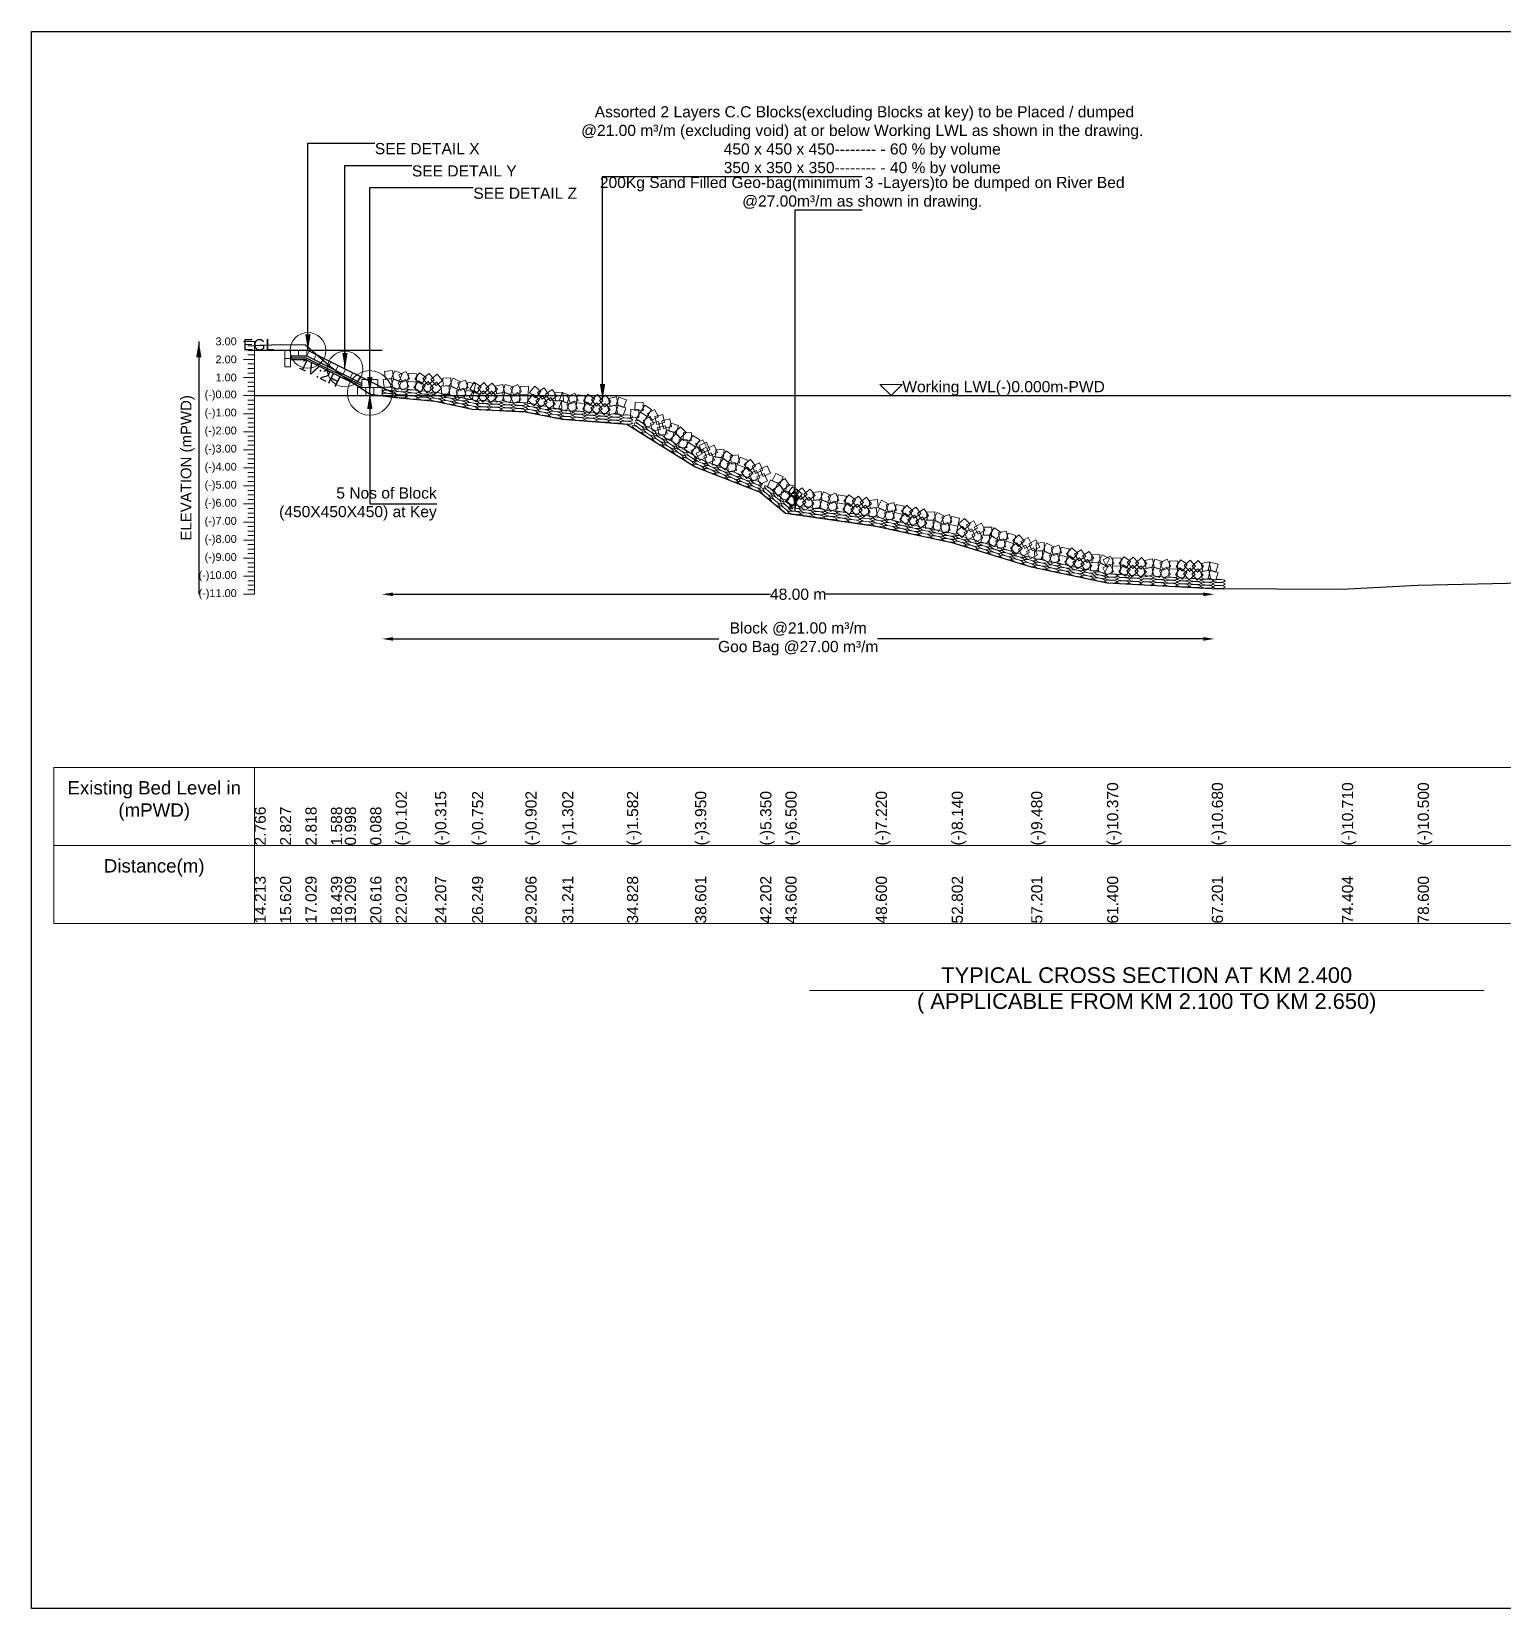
# Model space of a CAD drawing. Header units: inches. Extents: x 89000 to 380017, y -7071 to 0.
# Drawn here: x 175000 to 181595, y -7071 to 0 of the extents above; entities that cross this region are included whole.
import ezdxf

# ---------------------------------------------------------------- set-up
doc = ezdxf.new("R2010")
doc.units = ezdxf.units.IN
doc.header["$LTSCALE"] = 7
doc.header["$MEASUREMENT"] = 0
for name, color, linetype, lineweight in [('Cross section Data Border', 7, 'Continuous', 9), ('Cross Section Labels', 7, 'Continuous', 9), ('Existing_Bed_Level for Xsection', 7, 'Continuous', 25), ('Long Section Labels', 7, 'Continuous', 9)]:
    doc.layers.add(name, color=color, linetype=linetype, lineweight=lineweight)
doc.styles.get("Standard").update_dxf_attribs({"font": 'arial.ttf'})
doc.dimstyles.new('Appron Lebeling Style', dxfattribs={"dimtxt": 50, "dimasz": 50, "dimexe": 0.18, "dimexo": 0.0625, "dimgap": 0.09, "dimtad": 0, "dimtih": 1, "dimtoh": 1, "dimdec": 4, "dimzin": 0, "dimdsep": 46, "dimtxsty": 'Standard', "dimcen": 0.09, "dimse1": 1, "dimse2": 1, "dimadec": 0, "dimazin": 0, "dimtfac": 1, "dimtdec": 4, "dimtofl": 0, "dimtmove": 0, "dimatfit": 3, "dimfxl": 1, "dimtolj": 1, "dimtzin": 0, "dimarcsym": 0})
doc.dimstyles.get("Standard").update_dxf_attribs({"dimtxt": 0.18, "dimasz": 0.18, "dimexe": 0.18, "dimexo": 0.0625, "dimgap": 0.09, "dimtad": 0, "dimtih": 1, "dimtoh": 1, "dimdec": 4, "dimzin": 0, "dimdsep": 46, "dimtxsty": 'Standard', "dimcen": 0.09, "dimadec": 0, "dimazin": 0, "dimtfac": 1, "dimtdec": 4, "dimtofl": 0, "dimtmove": 0, "dimatfit": 3, "dimfxl": 1, "dimtolj": 1, "dimtzin": 0, "dimarcsym": 0})

# ---------------------------------------------------------------- blocks, each defined once
blk = doc.blocks.new('*D1')
at = {"layer": 'Cross Section Labels', "color": 0, "lineweight": -2, "transparency": 16777216}
for p, q in [((176621.4, -2523.5), (178313.8, -2523.5)), ((180253.4, -2523.5), (178561, -2523.5))]:
    blk.add_line(p, q, dxfattribs=at)
at = {"layer": 'Cross Section Labels', "color": 0, "transparency": 16777216}
for points in [[(176621.4, -2515.2), (176621.4, -2531.8), (176571.4, -2523.5)], [(180253.4, -2515.2), (180253.4, -2531.8), (180303.4, -2523.5)]]:
    blk.add_solid(points, dxfattribs=at)
at = {"layer": 'Defpoints', "color": 0, "transparency": 16777216}
for p in [(176571.4, -1632.5), (180303.4, -2497.6), (180303.4, -2523.5)]:
    blk.add_point(p, dxfattribs=at)
at = {"layer": 'Cross Section Labels', "color": 0, "transparency": 16777216, "insert": (178437.4, -2523.5), "char_height": 50, "attachment_point": 5}
blk.add_mtext('\\A1;48.00 m', dxfattribs=at)
blk = doc.blocks.new('*D2')
at = {"layer": 'Cross Section Labels', "color": 0, "lineweight": -2, "transparency": 16777216}
for p, q in [((176621.4, -2723.5), (178081.8, -2723.5)), ((180253.4, -2723.5), (178793.1, -2723.5))]:
    blk.add_line(p, q, dxfattribs=at)
at = {"layer": 'Cross Section Labels', "color": 0, "transparency": 16777216}
for points in [[(176621.4, -2715.2), (176621.4, -2731.8), (176571.4, -2723.5)], [(180253.4, -2715.2), (180253.4, -2731.8), (180303.4, -2723.5)]]:
    blk.add_solid(points, dxfattribs=at)
at = {"layer": 'Defpoints', "color": 0, "transparency": 16777216}
for p in [(176571.4, -1632.5), (180303.4, -2497.6), (180303.4, -2723.5)]:
    blk.add_point(p, dxfattribs=at)
at = {"layer": 'Cross Section Labels', "color": 0, "transparency": 16777216, "insert": (178437.4, -2723.5), "char_height": 50, "attachment_point": 5}
blk.add_mtext('\\A1;Block @21.00 m³/m ^JGoo Bag @27.00 m³/m ', dxfattribs=at)

msp = doc.modelspace()

# ---------------------------------------------------------------- linework, layer by layer
msp.add_lwpolyline([(175000, 0), (185000, 0), (185000, -7071), (175000, -7071)], close=True)
at = {"layer": 'Cross section Data Border'}
msp.add_lwpolyline([(175100, -3300), (183741.6509, -3300), (183741.6509, -4000), (175100, -4000)], close=True, dxfattribs=at)
for points in [[(176000, -3300), (176000, -4000)], [(175100, -3650), (183741.6509, -3650)]]:
    msp.add_lwpolyline(points, dxfattribs=at)
at = {"layer": 'Cross Section Labels'}
msp.add_lwpolyline([(178854.22322, -1632.49), (178904.22322, -1582.49), (178804.22322, -1582.49)], close=True, dxfattribs=at)
msp.add_lwpolyline([(178488, -4300), (180000, -4300), (181512, -4300)], dxfattribs=at)
for centre, radius in [((176239.32322, -1429.99), 80), ((176405.37322, -1513.015), 80), ((176516.74822, -1620.34), 100)]:
    msp.add_circle(centre, radius, dxfattribs=at)
at = {"layer": 'Existing_Bed_Level for Xsection'}
for points in [[(176000, -1408.444), (176114.03414, -1403.503), (176228.15399, -1404.232), (176342.3399, -1503.862), (176404.73289, -1551.652), (176518.63148, -1625.362), (176632.61366, -1640.752), (176809.57608, -1658.005), (176974.92727, -1693.402), (177214.47296, -1705.552), (177379.29459, -1737.952), (177669.85381, -1760.632), (177975.41567, -1952.44), (178267.12725, -2065.84), (178380.41085, -2158.99), (178785.40703, -2217.31), (179125.69642, -2291.83), (179482.08698, -2400.37), (179822.20008, -2472.46), (180292.07013, -2497.57), (180875.52207, -2500), (181215.39431, -2482.99), (181685.4808, -2472.46)], [(176571.42322, -1429.99), (176000, -1429.99)], [(176644.32322, -1632.49), (176244.45406, -1432.55542), (176239.32322, -1429.99), (176233.58677, -1429.99), (176160.68677, -1429.99)], [(176160.68677, -1454.29), (176233.58677, -1454.29), (176480.29822, -1577.64573)], [(176160.68677, -1462.39), (176231.67462, -1462.39), (176480.29822, -1586.7018)], [(176160.68677, -1470.49), (176229.76247, -1470.49), (176480.29822, -1595.75788)], [(176000, -1632.49), (183127.0371, -1632.49)]]:
    msp.add_lwpolyline(points, dxfattribs=at)
at = {"layer": 'Long Section Labels'}
for points in [[(176000, -1389.49), (175950, -1389.49)], [(176000, -1409.74), (175970, -1409.74)], [(176000, -2523.49), (176000, -2442.49), (176000, -2361.49), (176000, -2280.49), (176000, -2199.49), (176000, -2118.49), (176000, -2037.49), (176000, -1956.49), (176000, -1875.49), (176000, -1794.49), (176000, -1713.49), (176000, -1632.49), (176000, -1551.49), (176000, -1470.49), (176000, -1389.49)], [(176000, -1470.49), (175950, -1470.49)], [(176000, -1429.99), (175970, -1429.99)], [(176000, -1450.24), (175970, -1450.24)], [(176000, -1551.49), (175950, -1551.49)], [(176000, -1490.74), (175970, -1490.74)], [(176000, -1510.99), (175970, -1510.99)], [(176000, -1531.24), (175970, -1531.24)], [(176000, -1571.74), (175970, -1571.74)], [(176000, -1591.99), (175970, -1591.99)], [(176000, -1612.24), (175970, -1612.24)], [(176000, -1632.49), (175950, -1632.49)], [(176000, -1652.74), (175970, -1652.74)], [(176000, -1672.99), (175970, -1672.99)], [(176000, -1693.24), (175970, -1693.24)], [(176000, -1713.49), (175950, -1713.49)], [(176000, -1733.74), (175970, -1733.74)], [(176000, -1753.99), (175970, -1753.99)], [(176000, -1794.49), (175950, -1794.49)], [(176000, -1774.24), (175970, -1774.24)], [(176000, -1814.74), (175970, -1814.74)], [(176000, -1834.99), (175970, -1834.99)], [(176000, -1875.49), (175950, -1875.49)], [(176000, -1855.24), (175970, -1855.24)], [(176000, -1895.74), (175970, -1895.74)], [(176000, -1956.49), (175950, -1956.49)], [(176000, -1915.99), (175970, -1915.99)], [(176000, -1936.24), (175970, -1936.24)], [(176000, -1976.74), (175970, -1976.74)], [(176000, -2037.49), (175950, -2037.49)], [(176000, -1996.99), (175970, -1996.99)], [(176000, -2017.24), (175970, -2017.24)], [(176000, -2118.49), (175950, -2118.49)], [(176000, -2057.74), (175970, -2057.74)], [(176000, -2077.99), (175970, -2077.99)], [(176000, -2098.24), (175970, -2098.24)], [(176000, -2138.74), (175970, -2138.74)], [(176000, -2158.99), (175970, -2158.99)], [(176000, -2179.24), (175970, -2179.24)], [(176000, -2199.49), (175950, -2199.49)], [(176000, -2219.74), (175970, -2219.74)], [(176000, -2239.99), (175970, -2239.99)], [(176000, -2260.24), (175970, -2260.24)], [(176000, -2280.49), (175950, -2280.49)], [(176000, -2300.74), (175970, -2300.74)], [(176000, -2320.99), (175970, -2320.99)], [(176000, -2361.49), (175950, -2361.49)], [(176000, -2341.24), (175970, -2341.24)], [(176000, -2381.74), (175970, -2381.74)], [(176000, -2401.99), (175970, -2401.99)], [(176000, -2442.49), (175950, -2442.49)], [(176000, -2422.24), (175970, -2422.24)], [(176000, -2462.74), (175970, -2462.74)], [(176000, -2523.49), (175950, -2523.49)], [(176000, -2482.99), (175970, -2482.99)], [(176000, -2503.24), (175970, -2503.24)]]:
    msp.add_lwpolyline(points, dxfattribs=at)
for points in [[(176160.68677, -1429.99), (176136.38677, -1429.99), (176136.38677, -1466.44), (176160.68677, -1466.44)], [(176160.68677, -1466.44), (176136.38677, -1466.44), (176136.38677, -1502.89), (176160.68677, -1502.89)], [(176197.13677, -1429.99), (176160.68677, -1429.99), (176160.68677, -1454.29), (176197.13677, -1454.29)], [(176233.58677, -1429.99), (176197.13677, -1429.99), (176197.13677, -1454.29), (176233.58677, -1454.29)], [(176277.05593, -1448.85635), (176244.45406, -1432.55542), (176233.58677, -1454.29), (176266.18864, -1470.59094)], [(176309.6578, -1465.15729), (176277.05593, -1448.85635), (176266.18864, -1470.59094), (176298.79051, -1486.89187)], [(176342.25967, -1481.45823), (176309.6578, -1465.15729), (176298.79051, -1486.89187), (176331.39238, -1503.19281)], [(176374.86155, -1497.75916), (176342.25967, -1481.45823), (176331.39238, -1503.19281), (176363.99426, -1519.49374)], [(176407.46342, -1514.0601), (176374.86155, -1497.75916), (176363.99426, -1519.49374), (176396.59613, -1535.79468)], [(176440.06529, -1530.36103), (176407.46342, -1514.0601), (176396.59613, -1535.79468), (176429.198, -1552.09561)], [(176472.66716, -1546.66197), (176440.06529, -1530.36103), (176429.198, -1552.09561), (176461.79987, -1568.39655)], [(176613.20427, -1555.52996), (176577.05149, -1560.17526), (176581.69679, -1596.32804), (176617.84957, -1591.68275)], [(176618.08153, -1519.40774), (176581.92875, -1524.05304), (176586.57405, -1560.20582), (176622.72683, -1555.56053)], [(176662.2966, -1534.9044), (176628.67036, -1520.83746), (176614.60342, -1554.46369), (176648.22966, -1568.53063)], [(176680.2378, -1523.94519), (176647.04265, -1539.00123), (176662.0987, -1572.19638), (176695.29385, -1557.14034)], [(176727.3537, -1535.23719), (176691.07571, -1531.70026), (176687.53878, -1567.97825), (176723.81677, -1571.51518)], [(176769.14733, -1550.90586), (176739.48544, -1529.72155), (176718.30113, -1559.38344), (176747.96302, -1580.56775)], [(176782.51342, -1533.03017), (176754.35081, -1556.17038), (176777.49102, -1584.333), (176805.65364, -1561.19279)], [(176841.93362, -1564.70929), (176818.77099, -1536.56511), (176790.62681, -1559.72774), (176813.78944, -1587.87192)], [(176880.01701, -1552.09537), (176843.61461, -1553.95756), (176845.47681, -1590.35996), (176881.87921, -1588.49777)], [(176922.91505, -1570.93354), (176890.4652, -1554.33203), (176873.86369, -1586.78187), (176906.31354, -1603.38338)], [(176498.52322, -1596.04), (176462.07322, -1596.04), (176462.07322, -1632.49), (176498.52322, -1632.49)], [(176516.74822, -1559.59), (176480.29822, -1559.59), (176480.29822, -1596.04), (176516.74822, -1596.04)], [(176534.97322, -1596.04), (176498.52322, -1596.04), (176498.52322, -1632.49), (176534.97322, -1632.49)], [(176553.19822, -1559.59), (176516.74822, -1559.59), (176516.74822, -1596.04), (176553.19822, -1596.04)], [(176571.42322, -1596.04), (176534.97322, -1596.04), (176534.97322, -1632.49), (176571.42322, -1632.49)], [(176657.41934, -1571.02662), (176623.7931, -1556.95968), (176609.72616, -1590.58592), (176643.3524, -1604.65285)], [(176676.70087, -1560.22318), (176643.50572, -1575.27923), (176658.56177, -1608.47437), (176691.75692, -1593.41833)], [(176723.81677, -1571.51518), (176687.53878, -1567.97825), (176684.00185, -1604.25624), (176720.27984, -1607.79317)], [(176765.6104, -1587.18385), (176735.94851, -1565.99954), (176714.7642, -1595.66143), (176744.42609, -1616.84574)], [(176778.97649, -1569.30816), (176750.81387, -1592.44837), (176773.95409, -1620.61099), (176802.1167, -1597.47078)], [(176838.39669, -1600.98728), (176815.23405, -1572.8431), (176787.08987, -1596.00573), (176810.2525, -1624.14991)], [(176872.38697, -1587.73783), (176835.98457, -1589.60002), (176837.84677, -1626.00242), (176874.24917, -1624.14023)], [(176915.28501, -1606.576), (176882.83516, -1589.97449), (176866.23365, -1622.42433), (176898.6835, -1639.02584)], [(176938.14997, -1599.18938), (176903.46096, -1610.38203), (176914.65361, -1645.07103), (176949.34262, -1633.87838)], [(176945.78001, -1563.54692), (176911.091, -1574.73957), (176922.28365, -1609.42857), (176956.97266, -1598.23592)], [(176983.6805, -1615.75404), (176948.03804, -1608.124), (176940.408, -1643.76646), (176976.05046, -1651.3965)], [(176991.31054, -1580.11158), (176955.66808, -1572.48154), (176948.03804, -1608.124), (176983.6805, -1615.75404)], [(177013.65842, -1629.06064), (176983.04367, -1609.27833), (176963.26136, -1639.89308), (176993.87611, -1659.67539)], [(177015.50482, -1592.65743), (176984.89008, -1572.87512), (176965.10777, -1603.48987), (176995.72251, -1623.27218)], [(177026.17895, -1610.58283), (176999.12266, -1635.00741), (177023.54724, -1662.06369), (177050.60352, -1637.63912)], [(177028.02536, -1574.17963), (177000.96907, -1598.6042), (177025.39364, -1625.66049), (177052.44993, -1601.23592)], [(177087.00777, -1639.46503), (177062.56165, -1612.4282), (177035.52483, -1636.87431), (177059.97094, -1663.91114)], [(177088.85417, -1603.06183), (177064.40806, -1576.025), (177037.37123, -1600.47111), (177061.81735, -1627.50794)], [(177111.66632, -1618.37376), (177076.02718, -1626.01926), (177083.67268, -1661.6584), (177119.31182, -1654.0129)], [(177113.51273, -1581.97055), (177077.87358, -1589.61605), (177085.51908, -1625.2552), (177121.15823, -1617.6097)], [(177157.02018, -1630.1273), (177122.33752, -1618.91501), (177111.12523, -1653.59767), (177145.80789, -1664.80996)], [(177158.86659, -1593.7241), (177124.18393, -1582.51181), (177112.97163, -1617.19447), (177147.6543, -1628.40676)], [(177178.41396, -1619.18771), (177145.95472, -1635.77084), (177162.53786, -1668.23008), (177194.9971, -1651.64695)], [(177180.26037, -1582.7845), (177147.80113, -1599.36764), (177164.38426, -1631.82688), (177196.8435, -1615.24374)], [(177227.85033, -1591.8737), (177191.44712, -1590.02729), (177189.60071, -1626.4305), (177226.00392, -1628.2769)], [(177284.04268, -1614.59212), (177256.56981, -1590.63709), (177232.61477, -1618.10996), (177260.08765, -1642.06499)], [(177299.07574, -1598.09363), (177268.80619, -1618.4002), (177289.11276, -1648.66975), (177319.38231, -1628.36318)], [(177355.15179, -1635.37369), (177334.82112, -1605.12032), (177304.56775, -1625.45099), (177324.89842, -1655.70436)], [(177382.57179, -1618.02347), (177346.20578, -1620.49648), (177348.67879, -1656.86249), (177385.0448, -1654.38949)], [(177413.66215, -1631.43591), (177379.29751, -1619.2838), (177367.1454, -1653.64844), (177401.51004, -1665.80056)], [(177435.34576, -1621.08266), (177402.44719, -1636.77619), (177418.14072, -1669.67475), (177451.03929, -1653.98122)], [(177524.75878, -1646.32339), (177494.6938, -1625.71515), (177474.08556, -1655.78013), (177504.15054, -1676.38837)], [(177226.00392, -1628.2769), (177189.60071, -1626.4305), (177187.75431, -1662.8337), (177224.15751, -1664.68011)], [(177277.01203, -1650.35764), (177249.53916, -1626.40261), (177225.58412, -1653.87548), (177253.057, -1677.83052)], [(177292.04509, -1633.85915), (177261.77554, -1654.16572), (177282.08211, -1684.43527), (177312.35166, -1664.1287)], [(177348.12114, -1671.13921), (177327.79047, -1640.88584), (177297.5371, -1661.21651), (177317.86777, -1691.46988)], [(177375.54114, -1653.789), (177339.17513, -1656.262), (177341.64814, -1692.62802), (177378.01415, -1690.15501)], [(177410.82563, -1667.77538), (177376.46099, -1655.62326), (177364.30887, -1689.98791), (177398.67351, -1702.14002)], [(177432.50923, -1657.42212), (177399.61066, -1673.11565), (177415.3042, -1706.01422), (177448.20276, -1690.32069)], [(177479.83417, -1667.80323), (177443.49471, -1664.9667), (177440.65818, -1701.30616), (177476.99764, -1704.14269)], [(177482.6707, -1631.46376), (177446.33124, -1628.62724), (177443.49471, -1664.9667), (177479.83417, -1667.80323)], [(177521.92225, -1682.66285), (177491.85727, -1662.05461), (177471.24903, -1692.11959), (177501.31401, -1712.72783)], [(177534.94106, -1664.53267), (177507.23002, -1688.21179), (177530.90915, -1715.92283), (177558.62018, -1692.24371)], [(177537.77759, -1628.19321), (177510.06655, -1651.87233), (177533.74567, -1679.58337), (177561.45671, -1655.90424)], [(177594.96125, -1695.05977), (177571.26006, -1667.3676), (177543.56789, -1691.06878), (177567.26907, -1718.76095)], [(177597.79777, -1658.72031), (177574.09659, -1631.02813), (177546.40442, -1654.72932), (177570.1056, -1682.42149)], [(177620.18472, -1674.64746), (177584.35068, -1681.32012), (177591.02334, -1717.15415), (177626.85738, -1710.48149)], [(177623.02125, -1638.30799), (177587.18721, -1644.98065), (177593.85987, -1680.81469), (177629.69391, -1674.14203)], [(177665.20187, -1687.63107), (177630.83723, -1675.47895), (177618.68512, -1709.84359), (177653.04976, -1721.99571)], [(177668.0384, -1651.2916), (177633.67376, -1639.13949), (177621.52164, -1673.50413), (177655.88629, -1685.65624)], [(177723.62734, -1694.70472), (177687.20304, -1693.33618), (177685.8345, -1729.76048), (177722.2588, -1731.12902)], [(177743.0062, -1663.83301), (177706.5819, -1662.46447), (177705.21336, -1698.88877), (177741.63766, -1700.25731)], [(177780.10677, -1694.99333), (177749.23506, -1675.61447), (177729.8562, -1706.48618), (177760.72791, -1725.86504)], [(177810.49008, -1727.68995), (177793.42454, -1695.48173), (177761.21631, -1712.54727), (177778.28185, -1744.7555)], [(177760.72791, -1725.86504), (177729.8562, -1706.48618), (177710.47734, -1737.35788), (177741.34905, -1756.73674)], [(177791.11122, -1758.56166), (177774.04568, -1726.35344), (177741.83745, -1743.41898), (177758.90299, -1775.6272)], [(177811.05765, -1748.54504), (177775.52191, -1756.65756), (177783.63443, -1792.19331), (177819.17018, -1784.08079)], [(177830.43651, -1717.67334), (177794.90077, -1725.78586), (177803.01329, -1761.32161), (177838.54904, -1753.20909)], [(177869.43166, -1772.57056), (177861.29084, -1737.04128), (177825.76156, -1745.1821), (177833.90238, -1780.71138)], [(177901.24777, -1766.1971), (177866.41022, -1755.47573), (177855.68886, -1790.31328), (177890.52641, -1801.03465)], [(177850.0528, -1803.44227), (177841.91198, -1767.91299), (177806.3827, -1776.05381), (177814.52352, -1811.58309)], [(177881.86891, -1797.06881), (177847.03136, -1786.34744), (177836.31, -1821.18499), (177871.14755, -1831.90636)], [(177915.71741, -1829.46321), (177890.91861, -1802.74951), (177864.20491, -1827.54831), (177889.00371, -1854.26201)], [(177935.09627, -1798.5915), (177910.29747, -1771.8778), (177883.58377, -1796.6766), (177908.38257, -1823.3903)], [(177939.72929, -1830.35674), (177903.30499, -1828.9882), (177901.93645, -1865.4125), (177938.36075, -1866.78104)], [(177959.10815, -1799.48503), (177922.68385, -1798.11649), (177921.31531, -1834.54079), (177957.73961, -1835.90933)], [(177996.20872, -1830.64535), (177965.33701, -1811.26649), (177945.95815, -1842.13819), (177976.82986, -1861.51705)], [(178026.59203, -1863.34197), (178009.52648, -1831.13375), (177977.31826, -1848.19929), (177994.3838, -1880.40751)], [(177976.82986, -1861.51705), (177945.95815, -1842.13819), (177926.57929, -1873.0099), (177957.451, -1892.38876)], [(178007.21317, -1894.21368), (177990.14763, -1862.00545), (177957.9394, -1879.071), (177975.00494, -1911.27922)], [(178013.35608, -1875.66071), (177979.9889, -1890.33156), (177994.65975, -1923.69874), (178028.02693, -1909.02789)], [(178026.56286, -1841.68744), (177993.19568, -1856.35829), (178007.86653, -1889.72547), (178041.23371, -1875.05462)], [(178062.00764, -1922.21554), (178047.31023, -1888.86005), (178013.95474, -1903.55747), (178028.65216, -1936.91296)], [(178075.21442, -1888.24226), (178060.517, -1854.88678), (178027.16152, -1869.58419), (178041.85893, -1902.93968)], [(178092.05006, -1909.95425), (178055.81544, -1905.99769), (178051.85887, -1942.23231), (178088.0935, -1946.18888)], [(178105.25684, -1875.98097), (178069.02222, -1872.02441), (178065.06565, -1908.25903), (178101.30027, -1912.2156)], [(178144.60891, -1901.40799), (178115.21573, -1879.85239), (178093.66014, -1909.24557), (178123.05331, -1930.80117)], [(178168.35818, -1897.75551), (178132.32976, -1903.28318), (178137.85742, -1939.3116), (178173.88584, -1933.78394)], [(178210.6711, -1921.35708), (178176.69783, -1908.15031), (178163.49105, -1942.12358), (178197.46433, -1955.33036)], [(178131.40213, -1935.38127), (178102.00895, -1913.82567), (178080.45336, -1943.21885), (178109.84654, -1964.77444)], [(178155.1514, -1931.72879), (178119.12298, -1937.25645), (178124.65064, -1973.28488), (178160.67907, -1967.75722)], [(178197.46433, -1955.33036), (178163.49105, -1942.12358), (178150.28427, -1976.09686), (178184.25755, -1989.30364)], [(178233.47044, -1981.7079), (178210.63509, -1953.29753), (178182.22472, -1976.13287), (178205.06006, -2004.54325)], [(178246.67722, -1947.73462), (178223.84187, -1919.32425), (178195.43149, -1942.1596), (178218.26684, -1970.56997)], [(178251.16902, -1968.10815), (178217.80184, -1982.779), (178232.47269, -2016.14618), (178265.83987, -2001.47533)], [(178264.3758, -1934.13487), (178231.00862, -1948.80572), (178245.67947, -1982.1729), (178279.04665, -1967.50205)], [(178313.02736, -1980.6897), (178298.32994, -1947.33421), (178264.97446, -1962.03163), (178279.67187, -1995.38711)], [(178299.82058, -2014.66297), (178285.12317, -1981.30749), (178251.76768, -1996.0049), (178266.4651, -2029.36039)], [(178346.52882, -2025.15112), (178313.33914, -2010.08302), (178298.27104, -2043.2727), (178331.46072, -2058.3408)], [(178369.67926, -1996.99691), (178336.48958, -1981.92881), (178321.42148, -2015.11849), (178354.61116, -2030.18659)], [(178375.97908, -2061.59012), (178354.78192, -2031.93742), (178325.12921, -2053.13458), (178346.32637, -2082.78728)], [(178399.12952, -2033.43591), (178377.93236, -2003.7832), (178348.27965, -2024.98036), (178369.47681, -2054.63307)], [(178422.83239, -2037.37827), (178386.87849, -2031.38498), (178380.8852, -2067.33888), (178416.8391, -2073.33217)], [(178441.20219, -2064.01427), (178412.54199, -2041.49327), (178390.02099, -2070.15347), (178418.68119, -2092.67447)], [(178455.66534, -2073.00712), (178427.51112, -2049.85669), (178404.36069, -2078.0109), (178432.5149, -2101.16134)], [(178455.37321, -2046.7697), (178426.18001, -2068.59537), (178448.00569, -2097.78856), (178477.19888, -2075.96289)], [(178399.68196, -2065.53248), (178363.72805, -2059.53919), (178357.73477, -2095.49309), (178393.68867, -2101.48638)], [(178432.5149, -2101.16134), (178404.36069, -2078.0109), (178381.21025, -2106.16511), (178409.36446, -2129.31555)], [(178436.00693, -2100.09213), (178407.34673, -2077.57113), (178384.82573, -2106.23133), (178413.48593, -2128.75233)], [(178450.17795, -2082.84755), (178420.98475, -2104.67323), (178442.81043, -2133.86642), (178472.00362, -2112.04075)], [(178508.0844, -2117.21569), (178486.23549, -2088.03989), (178457.05969, -2109.8888), (178478.9086, -2139.06461)], [(178513.27966, -2081.13784), (178491.43075, -2051.96203), (178462.25495, -2073.81094), (178484.10386, -2102.98675)], [(178534.58272, -2098.48803), (178498.39042, -2102.81469), (178502.71708, -2139.00699), (178538.90938, -2134.68033)], [(178539.77798, -2062.41017), (178503.58568, -2066.73683), (178507.91234, -2102.92913), (178544.10464, -2098.60247)], [(178578.65956, -2114.37355), (178545.15854, -2100.01096), (178530.79595, -2133.51198), (178564.29697, -2147.87458)], [(178583.85483, -2078.2957), (178550.3538, -2063.9331), (178535.99121, -2097.43412), (178569.49223, -2111.79672)], [(178600.97093, -2105.45327), (178567.12086, -2118.97271), (178580.6403, -2152.82278), (178614.49037, -2139.30335)], [(178606.16619, -2069.37542), (178572.31612, -2082.89485), (178585.83556, -2116.74492), (178619.68563, -2103.22549)], [(178647.52003, -2118.89199), (178611.44217, -2113.69673), (178606.24691, -2149.77459), (178642.32477, -2154.96985)], [(178652.71529, -2082.81413), (178616.63743, -2077.61887), (178611.44217, -2113.69673), (178647.52003, -2118.89199)], [(178688.55193, -2136.45895), (178659.89173, -2113.93795), (178637.37073, -2142.59815), (178666.03093, -2165.11915)], [(178693.74719, -2100.38109), (178665.08699, -2077.86009), (178642.56599, -2106.52029), (178671.22619, -2129.04129)], [(178702.72295, -2119.21438), (178673.52975, -2141.04005), (178695.35542, -2170.23324), (178724.54862, -2148.40757)], [(178707.91821, -2083.13652), (178678.72501, -2104.96219), (178700.55069, -2134.15539), (178729.74388, -2112.32971)], [(178765.82466, -2117.50466), (178743.97575, -2088.32886), (178714.79995, -2110.17777), (178736.64886, -2139.35357)], [(178792.32298, -2098.77699), (178756.13068, -2103.10365), (178760.45734, -2139.29595), (178796.64964, -2134.96929)], [(178843.70806, -2118.62991), (178811.33657, -2101.87613), (178794.58279, -2134.24762), (178826.95428, -2151.0014)], [(178866.60747, -2111.35079), (178831.86627, -2122.38035), (178842.89582, -2157.12156), (178877.63703, -2146.092)], [(178912.05968, -2128.12918), (178876.45346, -2120.33177), (178868.65605, -2155.93799), (178904.26227, -2163.7354)], [(178760.6294, -2153.58252), (178738.78049, -2124.40671), (178709.60468, -2146.25562), (178731.4536, -2175.43143)], [(178787.12772, -2134.85485), (178750.93542, -2139.18151), (178755.26208, -2175.37381), (178791.45438, -2171.04715)], [(178835.91065, -2154.23613), (178803.53916, -2137.48235), (178786.78538, -2169.85384), (178819.15687, -2186.60762)], [(178858.81006, -2146.95701), (178824.06886, -2157.98657), (178835.09841, -2192.72778), (178869.83962, -2181.69822)], [(178904.26227, -2163.7354), (178868.65605, -2155.93799), (178860.85864, -2191.54421), (178896.46486, -2199.34162)], [(178943.91249, -2184.23113), (178916.9606, -2159.6914), (178892.42087, -2186.64329), (178919.37276, -2211.18302)], [(178951.70989, -2148.62491), (178924.75801, -2124.08518), (178900.21828, -2151.03707), (178927.17016, -2175.5768)], [(178959.29652, -2168.05942), (178928.5977, -2187.711), (178948.24927, -2218.40982), (178978.9481, -2198.75825)], [(178967.09393, -2132.4532), (178936.3951, -2152.10478), (178956.04668, -2182.8036), (178986.74551, -2163.15203)], [(179014.55871, -2206.53561), (178994.88269, -2175.85244), (178964.19953, -2195.52845), (178983.87554, -2226.21162)], [(179022.35612, -2170.92939), (179002.6801, -2140.24622), (178971.99693, -2159.92223), (178991.67295, -2190.6054)], [(179042.34514, -2189.77849), (179005.93439, -2191.46964), (179007.62554, -2227.88039), (179044.03629, -2226.18924)], [(179050.14254, -2154.17227), (179013.7318, -2155.86342), (179015.42295, -2192.27417), (179051.8337, -2190.58302)], [(179092.9516, -2173.21177), (179060.58011, -2156.45799), (179043.82633, -2188.82948), (179076.19782, -2205.58326)], [(179115.85101, -2165.93266), (179081.10981, -2176.96221), (179092.13936, -2211.70342), (179126.88057, -2200.67386)], [(179161.30322, -2182.71104), (179125.697, -2174.91363), (179117.89959, -2210.51985), (179153.50581, -2218.31726)], [(179207.79852, -2209.50783), (179182.89505, -2182.89168), (179156.2789, -2207.79516), (179181.18237, -2234.41131)], [(179085.15419, -2208.81799), (179052.7827, -2192.06421), (179036.02892, -2224.4357), (179068.40041, -2241.18948)], [(179108.0536, -2201.53888), (179073.3124, -2212.56843), (179084.34195, -2247.30964), (179119.08316, -2236.28008)], [(179153.50581, -2218.31726), (179117.89959, -2210.51985), (179110.10218, -2246.12607), (179145.7084, -2253.92348)], [(179197.17912, -2244.3766), (179172.27564, -2217.76045), (179145.65949, -2242.66392), (179170.56297, -2269.28007)], [(179213.80694, -2229.48672), (179181.63512, -2246.62079), (179198.7692, -2278.79261), (179230.94102, -2261.65853)], [(179224.42634, -2194.61795), (179192.25452, -2211.75203), (179209.3886, -2243.92385), (179241.56042, -2226.78977)], [(179265.81576, -2272.25831), (179248.65607, -2240.10014), (179216.4979, -2257.25983), (179233.6576, -2289.418)], [(179276.43516, -2237.38954), (179259.27547, -2205.23138), (179227.11731, -2222.39107), (179244.277, -2254.54923)], [(179294.85307, -2257.77655), (179258.42368, -2256.551), (179257.19813, -2292.9804), (179293.62752, -2294.20594)], [(179305.47247, -2222.90779), (179269.04308, -2221.68224), (179267.81753, -2258.11163), (179304.24692, -2259.33718)], [(179336.00273, -2280.17798), (179305.07446, -2260.88951), (179285.786, -2291.81778), (179316.71426, -2311.10624)], [(179346.62213, -2245.30921), (179315.69386, -2226.02075), (179296.4054, -2256.94902), (179327.33367, -2276.23748)], [(179370.03024, -2239.88437), (179334.51838, -2248.10081), (179342.73482, -2283.61268), (179378.24669, -2275.39623)], [(179413.99538, -2260.24325), (179379.12662, -2249.62384), (179368.50721, -2284.4926), (179403.37597, -2295.11201)], [(179451.87987, -2283.84367), (179426.9764, -2257.22752), (179400.36025, -2282.13099), (179425.26372, -2308.74714)], [(179359.41084, -2274.75313), (179323.89897, -2282.96958), (179332.11542, -2318.48144), (179367.62728, -2310.26499)], [(179403.37597, -2295.11201), (179368.50721, -2284.4926), (179357.88781, -2319.36137), (179392.75657, -2329.98077)], [(179441.26047, -2318.71243), (179416.35699, -2292.09628), (179389.74084, -2316.99976), (179414.64432, -2343.61591)], [(179457.88829, -2303.82255), (179425.71647, -2320.95663), (179442.85055, -2353.12845), (179475.02237, -2335.99437)], [(179468.50769, -2268.95379), (179436.33588, -2286.08787), (179453.46995, -2318.25968), (179485.64177, -2301.1256)], [(179509.89711, -2346.59414), (179492.73742, -2314.43598), (179460.57926, -2331.59567), (179477.73895, -2363.75383)], [(179520.51652, -2311.72538), (179503.35682, -2279.56721), (179471.19866, -2296.7269), (179488.35835, -2328.88507)], [(179532.80589, -2327.44315), (179496.40733, -2329.37892), (179498.34309, -2365.77748), (179534.74165, -2363.84171)], [(179540.36388, -2291.78534), (179503.96532, -2293.72111), (179505.90108, -2330.11967), (179542.29964, -2328.18391)], [(179575.74191, -2346.19459), (179543.25858, -2329.65869), (179526.72269, -2362.14202), (179559.20601, -2378.67792)], [(179583.2999, -2310.53678), (179550.81657, -2294.00089), (179534.28068, -2326.48422), (179566.764, -2343.02011)], [(179606.14988, -2303.10396), (179571.48357, -2314.3667), (179582.74631, -2349.03301), (179617.41262, -2337.77028)], [(179651.7138, -2319.57657), (179616.05599, -2312.01858), (179608.498, -2347.67639), (179644.15581, -2355.23438)], [(179691.50084, -2339.80543), (179664.38467, -2315.44734), (179640.02659, -2342.56351), (179667.14275, -2366.92159)], [(179706.77587, -2323.53071), (179676.20977, -2343.38811), (179696.06718, -2373.95421), (179726.63327, -2354.0968)], [(179762.29533, -2361.63471), (179742.41359, -2331.08444), (179711.86332, -2350.96618), (179731.74506, -2381.51645)], [(179598.59189, -2338.76177), (179563.92558, -2350.02451), (179575.18832, -2384.69082), (179609.85463, -2373.42808)], [(179644.15581, -2355.23438), (179608.498, -2347.67639), (179600.94001, -2383.33419), (179636.59782, -2390.89218)], [(179683.94285, -2375.46324), (179656.82668, -2351.10515), (179632.4686, -2378.22132), (179659.58476, -2402.5794)], [(179699.21788, -2359.18852), (179668.65178, -2379.04592), (179688.50919, -2409.61201), (179719.07528, -2389.75461)], [(179754.73734, -2397.29252), (179734.8556, -2366.74225), (179704.30533, -2386.62399), (179724.18707, -2417.17426)], [(179782.41055, -2380.34908), (179746.01198, -2382.28485), (179747.94775, -2418.68341), (179784.34631, -2416.74764)], [(179789.96854, -2344.69127), (179753.56997, -2346.62704), (179755.50574, -2383.0256), (179791.9043, -2381.08984)], [(179825.34657, -2399.10052), (179792.86324, -2382.56462), (179776.32734, -2415.04795), (179808.81067, -2431.58385)], [(179832.90456, -2363.44271), (179800.42123, -2346.90682), (179783.88533, -2379.39014), (179816.36866, -2395.92604)], [(179835.37209, -2388.61663), (179802.86799, -2405.11168), (179819.36304, -2437.61577), (179851.86713, -2421.12072)], [(179837.31721, -2352.21857), (179804.81312, -2368.71361), (179821.30816, -2401.21771), (179853.81226, -2384.72266)], [(179882.93722, -2397.83485), (179846.53916, -2395.88973), (179844.59403, -2432.28779), (179880.9921, -2434.23292)], [(179884.88234, -2361.43679), (179848.48428, -2359.49167), (179846.53916, -2395.88973), (179882.93722, -2397.83485)], [(179925.37681, -2411.65859), (179894.81583, -2391.79332), (179874.95056, -2422.35431), (179905.51155, -2442.21957)], [(179927.32194, -2375.26052), (179896.76095, -2355.39526), (179876.89569, -2385.95625), (179907.45667, -2405.82151)], [(179937.94741, -2393.2148), (179910.82498, -2417.56591), (179935.17609, -2444.68834), (179962.29852, -2420.33723)], [(179939.89253, -2356.81674), (179912.77011, -2381.16785), (179937.12122, -2408.29028), (179964.24364, -2383.93917)], [(179998.69768, -2422.26186), (179974.32498, -2395.15883), (179947.22195, -2419.53153), (179971.59465, -2446.63456)], [(180000.6428, -2385.86379), (179976.2701, -2358.76077), (179949.16708, -2383.13347), (179973.53978, -2410.23649)], [(180023.41334, -2401.23753), (179987.75359, -2408.78635), (179995.30241, -2444.4461), (180030.96216, -2436.89728)], [(180025.35847, -2364.83947), (179989.69872, -2372.38829), (179997.24754, -2408.04804), (180032.90729, -2400.49922)], [(180068.73516, -2413.11403), (180034.08303, -2401.80772), (180022.77672, -2436.45985), (180057.42885, -2447.76616)], [(180070.68028, -2376.71597), (180036.02816, -2365.40966), (180024.72185, -2400.06179), (180059.37397, -2411.3681)], [(180090.15853, -2402.2325), (180057.65444, -2418.72754), (180074.14948, -2451.23163), (180106.65357, -2434.73659)], [(180092.10365, -2365.83443), (180059.59956, -2382.32948), (180076.0946, -2414.83357), (180108.5987, -2398.33853)], [(180139.66878, -2375.05266), (180103.27072, -2373.10753), (180101.3256, -2409.5056), (180137.72366, -2411.45072)], [(180182.10838, -2388.87639), (180151.54739, -2369.01113), (180131.68213, -2399.57211), (180162.24312, -2419.43737)], [(180194.67897, -2370.43261), (180167.55655, -2394.78372), (180191.90766, -2421.90614), (180219.03008, -2397.55503)], [(180255.42924, -2399.47966), (180231.05654, -2372.37664), (180203.95352, -2396.74934), (180228.32622, -2423.85236)], [(180280.14491, -2378.45534), (180244.48516, -2386.00416), (180252.03398, -2421.66391), (180287.69373, -2414.11509)], [(180320.14964, -2388.81846), (180284.98316, -2379.2309), (180275.3956, -2414.39738), (180310.56208, -2423.98494)], [(180137.72366, -2411.45072), (180101.3256, -2409.5056), (180099.38047, -2445.90366), (180135.77854, -2447.84878)], [(180180.16325, -2425.27445), (180149.60227, -2405.40919), (180129.73701, -2435.97018), (180160.29799, -2455.83544)], [(180192.73385, -2406.83067), (180165.61143, -2431.18178), (180189.96254, -2458.30421), (180217.08496, -2433.9531)], [(180253.48412, -2435.87772), (180229.11142, -2408.7747), (180202.00839, -2433.1474), (180226.38109, -2460.25042)], [(180278.19978, -2414.8534), (180242.54003, -2422.40222), (180250.08885, -2458.06197), (180285.7486, -2450.51315)], [(180319.99783, -2425.26814), (180284.83135, -2415.68058), (180275.24379, -2450.84706), (180310.41027, -2460.43462)]]:
    msp.add_lwpolyline(points, close=True, dxfattribs=at)
for centre, major_axis in [((176599.05887, -1629.27392), (26.71439, -3.60701)), ((176600.90139, -1615.62775), (26.71439, -3.60701)), ((176602.74391, -1601.98158), (26.71439, -3.60701)), ((176653.65238, -1622.05024), (26.82959, -2.61576)), ((176654.98856, -1608.34522), (26.82959, -2.61576)), ((176707.31156, -1627.28176), (26.82959, -2.61576)), ((176708.64773, -1613.57674), (26.82959, -2.61576)), ((176760.97074, -1632.51327), (26.82959, -2.61576)), ((176762.30691, -1618.80826), (26.82959, -2.61576)), ((176819.77838, -1624.98407), (26.35958, -5.64284)), ((176652.31621, -1635.75526), (26.82959, -2.61576)), ((176705.97539, -1640.98678), (26.82959, -2.61576)), ((176759.63456, -1646.21829), (26.82959, -2.61576)), ((176814.01346, -1651.91393), (26.35958, -5.64284)), ((176816.89592, -1638.449), (26.35958, -5.64284)), ((176866.73262, -1663.1996), (26.35958, -5.64284)), ((176869.61508, -1649.73467), (26.35958, -5.64284)), ((176872.49754, -1636.26974), (26.35958, -5.64284)), ((176919.45178, -1674.48528), (26.35958, -5.64284)), ((176922.33424, -1661.02035), (26.35958, -5.64284)), ((176925.2167, -1647.55542), (26.35958, -5.64284)), ((176972.17094, -1685.77096), (26.35958, -5.64284)), ((176975.0534, -1672.30603), (26.35958, -5.64284)), ((176977.93586, -1658.8411), (26.35958, -5.64284)), ((177024.83327, -1689.03943), (26.92219, -1.36552)), ((177025.5308, -1675.28711), (26.92219, -1.36552)), ((177026.22833, -1661.53479), (26.92219, -1.36552)), ((177078.67765, -1691.77047), (26.92219, -1.36552)), ((177079.37518, -1678.01815), (26.92219, -1.36552)), ((177080.07272, -1664.26583), (26.92219, -1.36552)), ((177132.52204, -1694.50152), (26.92219, -1.36552)), ((177133.21957, -1680.74919), (26.92219, -1.36552)), ((177133.9171, -1666.99687), (26.92219, -1.36552)), ((177186.36642, -1697.23256), (26.92219, -1.36552)), ((177187.06395, -1683.48024), (26.92219, -1.36552)), ((177187.76148, -1669.72791), (26.92219, -1.36552)), ((177240.7453, -1703.69975), (26.45059, -5.19955)), ((177243.40133, -1690.18833), (26.45059, -5.19955)), ((177246.05735, -1676.67691), (26.45059, -5.19955)), ((177296.30251, -1700.58744), (26.45059, -5.19955)), ((177298.95853, -1687.07602), (26.45059, -5.19955)), ((177351.85971, -1697.47513), (26.45059, -5.19955)), ((177293.64648, -1714.09886), (26.45059, -5.19955)), ((177346.54766, -1724.49797), (26.45059, -5.19955)), ((177349.20369, -1710.98655), (26.45059, -5.19955)), ((177398.95873, -1732.58097), (26.87505, -2.09777)), ((177400.03031, -1718.85273), (26.87505, -2.09777)), ((177401.10188, -1705.12449), (26.87505, -2.09777)), ((177452.70884, -1736.77651), (26.87505, -2.09777)), ((177453.78041, -1723.04827), (26.87505, -2.09777)), ((177454.85199, -1709.32002), (26.87505, -2.09777)), ((177506.45894, -1740.97205), (26.87505, -2.09777)), ((177507.53052, -1727.2438), (26.87505, -2.09777)), ((177508.60209, -1713.51556), (26.87505, -2.09777)), ((177560.20904, -1745.16758), (26.87505, -2.09777)), ((177561.28062, -1731.43934), (26.87505, -2.09777)), ((177562.3522, -1717.7111), (26.87505, -2.09777)), ((177613.95915, -1749.36312), (26.87505, -2.09777)), ((177615.03073, -1735.63488), (26.87505, -2.09777)), ((177616.1023, -1721.90664), (26.87505, -2.09777)), ((177667.70925, -1753.55866), (26.87505, -2.09777)), ((177668.78083, -1739.83042), (26.87505, -2.09777)), ((177669.85241, -1726.10218), (26.87505, -2.09777)), ((177716.89989, -1782.03481), (22.83134, -14.33174)), ((177724.2208, -1770.37216), (22.83134, -14.33174)), ((177731.5417, -1758.70952), (22.83134, -14.33174)), ((177762.56258, -1810.6983), (22.83134, -14.33174)), ((177769.88348, -1799.03565), (22.83134, -14.33174)), ((177777.20438, -1787.37301), (22.83134, -14.33174)), ((177808.22526, -1839.36178), (22.83134, -14.33174)), ((177815.54617, -1827.69914), (22.83134, -14.33174)), ((177822.86707, -1816.03649), (22.83134, -14.33174)), ((177868.52975, -1844.69998), (22.83134, -14.33174)), ((177853.88795, -1868.02527), (22.83134, -14.33174)), ((177861.20885, -1856.36262), (22.83134, -14.33174)), ((177899.55063, -1896.68876), (22.83134, -14.33174)), ((177906.87154, -1885.02611), (22.83134, -14.33174)), ((177914.19244, -1873.36347), (22.83134, -14.33174)), ((177945.21332, -1925.35224), (22.83134, -14.33174)), ((177952.53422, -1913.6896), (22.83134, -14.33174)), ((177959.85512, -1902.02695), (22.83134, -14.33174)), ((177990.89566, -1951.07076), (25.12513, -9.76714)), ((177995.88488, -1938.23641), (25.12513, -9.76714)), ((178000.87411, -1925.40206), (25.12513, -9.76714)), ((178041.14591, -1970.60505), (25.12513, -9.76714)), ((178046.13514, -1957.7707), (25.12513, -9.76714)), ((178051.12436, -1944.93635), (25.12513, -9.76714)), ((178091.39616, -1990.13934), (25.12513, -9.76714)), ((178096.38539, -1977.30499), (25.12513, -9.76714)), ((178101.37461, -1964.47064), (25.12513, -9.76714)), ((178151.62487, -1984.00493), (25.12513, -9.76714)), ((178141.64641, -2009.67363), (25.12513, -9.76714)), ((178146.63564, -1996.83928), (25.12513, -9.76714)), ((178191.89666, -2029.20792), (25.12513, -9.76714)), ((178196.88589, -2016.37357), (25.12513, -9.76714)), ((178201.87512, -2003.53922), (25.12513, -9.76714)), ((178242.14692, -2048.74221), (25.12513, -9.76714)), ((178247.13614, -2035.90786), (25.12513, -9.76714)), ((178252.12537, -2023.07351), (25.12513, -9.76714)), ((178299.1201, -2065.40574), (20.82161, -17.12103)), ((178307.86582, -2054.7697), (20.82161, -17.12103)), ((178290.37438, -2076.04178), (20.82161, -17.12103)), ((178332.01759, -2110.28385), (20.82161, -17.12103)), ((178340.76331, -2099.64781), (20.82161, -17.12103)), ((178349.50903, -2089.01177), (20.82161, -17.12103)), ((178382.40652, -2133.88988), (20.82161, -17.12103)), ((178391.15224, -2123.25384), (20.82161, -17.12103)), ((178373.6608, -2144.52592), (20.82161, -17.12103)), ((178420.50202, -2157.80716), (26.68158, -3.84218)), ((178422.46468, -2144.17775), (26.68158, -3.84218)), ((178424.42733, -2130.54834), (26.68158, -3.84218)), ((178473.86518, -2165.49153), (26.68158, -3.84218)), ((178475.82784, -2151.86212), (26.68158, -3.84218)), ((178477.79049, -2138.23271), (26.68158, -3.84218)), ((178527.22834, -2173.1759), (26.68158, -3.84218)), ((178529.191, -2159.54649), (26.68158, -3.84218)), ((178531.15365, -2145.91707), (26.68158, -3.84218)), ((178580.5915, -2180.86027), (26.68158, -3.84218)), ((178582.55416, -2167.23085), (26.68158, -3.84218)), ((178584.51681, -2153.60144), (26.68158, -3.84218)), ((178633.95466, -2188.54463), (26.68158, -3.84218)), ((178635.91731, -2174.91522), (26.68158, -3.84218)), ((178637.87997, -2161.28581), (26.68158, -3.84218)), ((178687.31782, -2196.229), (26.68158, -3.84218)), ((178689.28047, -2182.59959), (26.68158, -3.84218)), ((178691.24313, -2168.97018), (26.68158, -3.84218)), ((178742.64363, -2190.28396), (26.68158, -3.84218)), ((178744.60629, -2176.65454), (26.68158, -3.84218)), ((178797.38126, -2198.78776), (26.33278, -5.76662)), ((178800.32695, -2185.33653), (26.33278, -5.76662)), ((178852.9925, -2196.86976), (26.33278, -5.76662)), ((178740.68098, -2203.91337), (26.68158, -3.84218)), ((178794.43557, -2212.239), (26.33278, -5.76662)), ((178847.10113, -2223.77224), (26.33278, -5.76662)), ((178850.04682, -2210.321), (26.33278, -5.76662)), ((178899.76669, -2235.30547), (26.33278, -5.76662)), ((178902.71237, -2221.85423), (26.33278, -5.76662)), ((178905.65806, -2208.40299), (26.33278, -5.76662)), ((178952.43224, -2246.83871), (26.33278, -5.76662)), ((178955.37793, -2233.38747), (26.33278, -5.76662)), ((178958.32362, -2219.93623), (26.33278, -5.76662)), ((179005.0978, -2258.37194), (26.33278, -5.76662)), ((179008.04348, -2244.9207), (26.33278, -5.76662)), ((179010.98917, -2231.46946), (26.33278, -5.76662)), ((179057.76335, -2269.90517), (26.33278, -5.76662)), ((179060.70904, -2256.45394), (26.33278, -5.76662)), ((179063.65473, -2243.0027), (26.33278, -5.76662)), ((179113.3746, -2267.98717), (26.33278, -5.76662)), ((179116.32028, -2254.53593), (26.33278, -5.76662)), ((179170.907, -2269.61293), (25.78739, -7.85364)), ((179110.42891, -2281.43841), (26.33278, -5.76662)), ((179162.88345, -2295.95822), (25.78739, -7.85364)), ((179166.89522, -2282.78557), (25.78739, -7.85364)), ((179214.45822, -2311.6655), (25.78739, -7.85364)), ((179218.47, -2298.49285), (25.78739, -7.85364)), ((179222.48177, -2285.32021), (25.78739, -7.85364)), ((179266.033, -2327.37278), (25.78739, -7.85364)), ((179270.04478, -2314.20013), (25.78739, -7.85364)), ((179274.05655, -2301.02749), (25.78739, -7.85364)), ((179317.60778, -2343.08006), (25.78739, -7.85364)), ((179321.61955, -2329.90741), (25.78739, -7.85364)), ((179325.63133, -2316.73477), (25.78739, -7.85364)), ((179377.2061, -2332.44205), (25.78739, -7.85364)), ((179369.18255, -2358.78734), (25.78739, -7.85364)), ((179373.19433, -2345.61469), (25.78739, -7.85364)), ((179420.75733, -2374.49462), (25.78739, -7.85364)), ((179424.76911, -2361.32197), (25.78739, -7.85364)), ((179428.78088, -2348.14933), (25.78739, -7.85364)), ((179472.33211, -2390.2019), (25.78739, -7.85364)), ((179476.34388, -2377.02925), (25.78739, -7.85364)), ((179480.35566, -2363.85661), (25.78739, -7.85364)), ((179524.22957, -2402.26454), (26.37093, -5.58955)), ((179527.08481, -2388.79381), (26.37093, -5.58955)), ((179529.94005, -2375.32308), (26.37093, -5.58955)), ((179576.97143, -2413.44364), (26.37093, -5.58955)), ((179579.82667, -2399.97291), (26.37093, -5.58955)), ((179582.68191, -2386.50219), (26.37093, -5.58955)), ((179632.56853, -2411.15202), (26.37093, -5.58955)), ((179635.42377, -2397.68129), (26.37093, -5.58955)), ((179688.16563, -2408.8604), (26.37093, -5.58955)), ((179629.71329, -2424.62275), (26.37093, -5.58955)), ((179682.45515, -2435.80186), (26.37093, -5.58955)), ((179685.31039, -2422.33113), (26.37093, -5.58955)), ((179735.19701, -2446.98096), (26.37093, -5.58955)), ((179738.05225, -2433.51024), (26.37093, -5.58955)), ((179740.90749, -2420.03951), (26.37093, -5.58955)), ((179787.93887, -2458.16007), (26.37093, -5.58955)), ((179790.79411, -2444.68934), (26.37093, -5.58955)), ((179793.64935, -2431.21862), (26.37093, -5.58955)), ((179839.97454, -2466.51505), (26.91839, -1.43853)), ((179840.70937, -2452.76467), (26.91839, -1.43853)), ((179841.44419, -2439.01429), (26.91839, -1.43853)), ((179893.81132, -2469.3921), (26.91839, -1.43853)), ((179894.54615, -2455.64172), (26.91839, -1.43853)), ((179895.28097, -2441.89134), (26.91839, -1.43853)), ((179947.6481, -2472.26916), (26.91839, -1.43853)), ((179948.38292, -2458.51878), (26.91839, -1.43853)), ((179949.11775, -2444.7684), (26.91839, -1.43853)), ((180001.48488, -2475.14621), (26.91839, -1.43853)), ((180002.2197, -2461.39583), (26.91839, -1.43853)), ((180002.95453, -2447.64545), (26.91839, -1.43853)), ((180055.32166, -2478.02326), (26.91839, -1.43853)), ((180056.05648, -2464.27289), (26.91839, -1.43853)), ((180056.79131, -2450.52251), (26.91839, -1.43853)), ((180109.15844, -2480.90032), (26.91839, -1.43853)), ((180109.89326, -2467.14994), (26.91839, -1.43853)), ((180110.62809, -2453.39956), (26.91839, -1.43853)), ((180163.73004, -2470.02699), (26.91839, -1.43853)), ((180164.46487, -2456.27661), (26.91839, -1.43853)), ((180217.56682, -2472.90405), (26.91839, -1.43853)), ((180218.30165, -2459.15367), (26.91839, -1.43853)), ((180271.4036, -2475.7811), (26.91839, -1.43853)), ((180272.13843, -2462.03072), (26.91839, -1.43853)), ((180324.26965, -2477.04893), (26.95657, -0.11227)), ((180324.327, -2463.27905), (26.95657, -0.11227)), ((180162.99522, -2483.77737), (26.91839, -1.43853)), ((180216.832, -2486.65443), (26.91839, -1.43853)), ((180270.66878, -2489.53148), (26.91839, -1.43853)), ((180324.2123, -2490.81881), (26.95657, -0.11227))]:
    msp.add_ellipse(centre, major_axis=major_axis, ratio=0.255, dxfattribs=at)

# ---------------------------------------------------------------- texts
at = {"layer": 'Cross section Data Border', "char_height": 60, "width": 800, "attachment_point": 5}
for s, insert in [('Existing Bed Level in (mPWD)', (175550, -3450)), ('Distance(m)', (175550, -3750))]:
    msp.add_mtext(s, dxfattribs=dict(at, insert=insert))
at = {"layer": 'Cross Section Labels'}
for s, insert, char_height, attachment_point in [(' Assorted 2 Layers C.C Blocks(excluding Blocks at key) to be Placed / dumped^J@21.00 m³/m (excluding void) at or below Working LWL as shown in the drawing.^J450 x 450 x 450-------- - 60 % by volume^J350 x 350 x 350-------- - 40 % by volume', (178724.52043, -650), 50, 8), ('SEE DETAIL X', (176539.32322, -500), 50, 1), ('SEE DETAIL Y', (176705.37322, -600), 50, 1), ('SEE DETAIL Z', (176980.77322, -700), 50, 1), ('200Kg Sand Filled Geo-bag(minimum 3 -Layers)to be dumped on River Bed^J@27.00m³/m as shown in drawing.', (178724.52043, -800), 50, 8), ('EGL', (176087.78677, -1429.99), 50, 9), ('Working LWL(-)0.000m-PWD', (178904.22322, -1632.49), 50, 7), ('5 Nos of Block ^J(450X450X450) at Key', (176816.74822, -2118.49), 50, 6), ('TYPICAL CROSS SECTION AT KM 2.400^J( APPLICABLE FROM KM 2.100 TO KM 2.650)', (180000, -4300), 70, 5)]:
    msp.add_mtext(s, dxfattribs=dict(at, insert=insert, char_height=char_height, attachment_point=attachment_point))
at = {"layer": 'Cross Section Labels', "insert": (176304.23607, -1507.7268), "char_height": 50, "attachment_point": 2, "rotation": 333.434948823}
msp.add_mtext('1V:2H', dxfattribs=at)
at = {"layer": 'Long Section Labels', "char_height": 35, "attachment_point": 6}
for s, insert in [('3.00', (175920, -1389.49)), ('2.00', (175920, -1470.49)), ('1.00', (175920, -1551.49)), ('(-)0.00', (175920, -1632.49)), ('(-)1.00', (175920, -1713.49)), ('(-)2.00', (175920, -1794.49)), ('(-)3.00', (175920, -1875.49)), ('(-)4.00', (175920, -1956.49)), ('(-)5.00', (175920, -2037.49)), ('(-)6.00', (175920, -2118.49)), ('(-)7.00', (175920, -2199.49)), ('(-)8.00', (175920, -2280.49)), ('(-)9.00', (175920, -2361.49)), ('(-)10.00', (175920, -2442.49)), ('(-)11.00', (175920, -2523.49))]:
    msp.add_mtext(s, dxfattribs=dict(at, insert=insert))
at = {"layer": 'Long Section Labels', "rotation": 90}
for s, insert, char_height, attachment_point in [('ELEVATION (mPWD)', (175700, -1956.49), 48, 5), ('(-)10.370', (179822.20008, -3650), 50, 1), ('(-)10.370', (179822.20008, -3650), 50, 1), ('(-)10.680', (180292.07013, -3650), 50, 1), ('(-)10.710', (180875.52207, -3650), 50, 1), ('(-)10.500', (181215.39431, -3650), 50, 1), ('(-)0.102', (176632.61366, -3650), 50, 1), ('(-)0.315', (176809.57608, -3650), 50, 1), ('(-)0.752', (176974.92727, -3650), 50, 1), ('(-)0.902', (177214.47296, -3650), 50, 1), ('(-)1.302', (177379.29459, -3650), 50, 1), ('(-)1.582', (177669.85381, -3650), 50, 1), ('(-)3.950', (177975.41567, -3650), 50, 1), ('(-)5.350', (178267.12725, -3650), 50, 1), ('(-)6.500', (178380.41085, -3650), 50, 1), ('(-)7.220', (178785.40703, -3650), 50, 1), ('(-)8.140', (179125.69642, -3650), 50, 1), ('(-)9.480', (179482.08698, -3650), 50, 1), ('2.766', (176000, -3650), 50, 1), ('2.827', (176114.03414, -3650), 50, 1), ('2.818', (176228.15399, -3650), 50, 1), ('1.588', (176342.3399, -3650), 50, 1), ('0.998', (176404.73289, -3650), 50, 1), ('0.088', (176518.63148, -3650), 50, 1), ('14.213', (176000, -4000), 50, 1), ('15.620', (176114.03414, -4000), 50, 1), ('17.029', (176228.15399, -4000), 50, 1), ('18.439', (176342.3399, -4000), 50, 1), ('19.209', (176404.73289, -4000), 50, 1), ('20.616', (176518.63148, -4000), 50, 1), ('22.023', (176632.61366, -4000), 50, 1), ('24.207', (176809.57608, -4000), 50, 1), ('26.249', (176974.92727, -4000), 50, 1), ('29.206', (177214.47296, -4000), 50, 1), ('31.241', (177379.29459, -4000), 50, 1), ('34.828', (177669.85381, -4000), 50, 1), ('38.601', (177975.41567, -4000), 50, 1), ('42.202', (178267.12725, -4000), 50, 1), ('43.600', (178380.41085, -4000), 50, 1), ('48.600', (178785.40703, -4000), 50, 1), ('52.802', (179125.69642, -4000), 50, 1), ('57.201', (179482.08698, -4000), 50, 1), ('61.400', (179822.20008, -4000), 50, 1), ('67.201', (180292.07013, -4000), 50, 1), ('74.404', (180875.52207, -4000), 50, 1), ('78.600', (181215.39431, -4000), 50, 1)]:
    msp.add_mtext(s, dxfattribs=dict(at, insert=insert, char_height=char_height, attachment_point=attachment_point))

# ---------------------------------------------------------------- dimensions: what is measured, and where the dimension line sits
at = {"layer": 'Cross Section Labels'}
for base, text, picture, middle in [((180303.4478, -2523.49), '48.00 m', '*D1', (178437.43551, -2523.49)), ((180303.4478, -2723.49), 'Block @21.00 m³/m ^JGoo Bag @27.00 m³/m ', '*D2', (178437.43551, -2723.49))]:
    dim = msp.add_linear_dim(base=base, p1=(176571.42322, -1632.49), p2=(180303.4478, -2497.61739), text=text, dimstyle='Appron Lebeling Style', dxfattribs=at)
    dim.commit()
    dim.dimension.update_dxf_attribs({"geometry": picture, "text_midpoint": middle})

# ---------------------------------------------------------------- leaders
at = {"layer": 'Cross Section Labels', "annotation_type": 0, "has_hookline": 1}
for points, hookline_direction, text_width in [([(176239.32322, -1429.99), (176239.32322, -500), (176539.23322, -500)], 0, 466.13233), ([(176405.37322, -1513.015), (176405.37322, -600), (176705.28322, -600)], 0, 466.03001), ([(176516.74822, -1620.34), (176516.74822, -700), (176980.68322, -700)], 0, 460.91405), ([(177560.22999, -1652.67834), (177560.22999, -650), (178724.43043, -650)], 0, 2510.77763), ([(178424.52043, -2151.72441), (178424.52043, -800), (178724.43043, -800)], 0, 2345.7367), ([(176516.74822, -1620.34), (176516.74822, -2118.49), (176816.83822, -2118.49)], 1, 701.90996)]:
    msp.add_leader(points, dimstyle='Standard', override={"dimasz": 72}, dxfattribs=dict(at, hookline_direction=hookline_direction, text_width=text_width))
at = {"layer": 'Long Section Labels'}
msp.add_leader([(175750, -1389.49), (175750, -2523.49)], dimstyle='Standard', override={"dimasz": 72}, dxfattribs=at)

doc.saveas('drawing.dxf')
